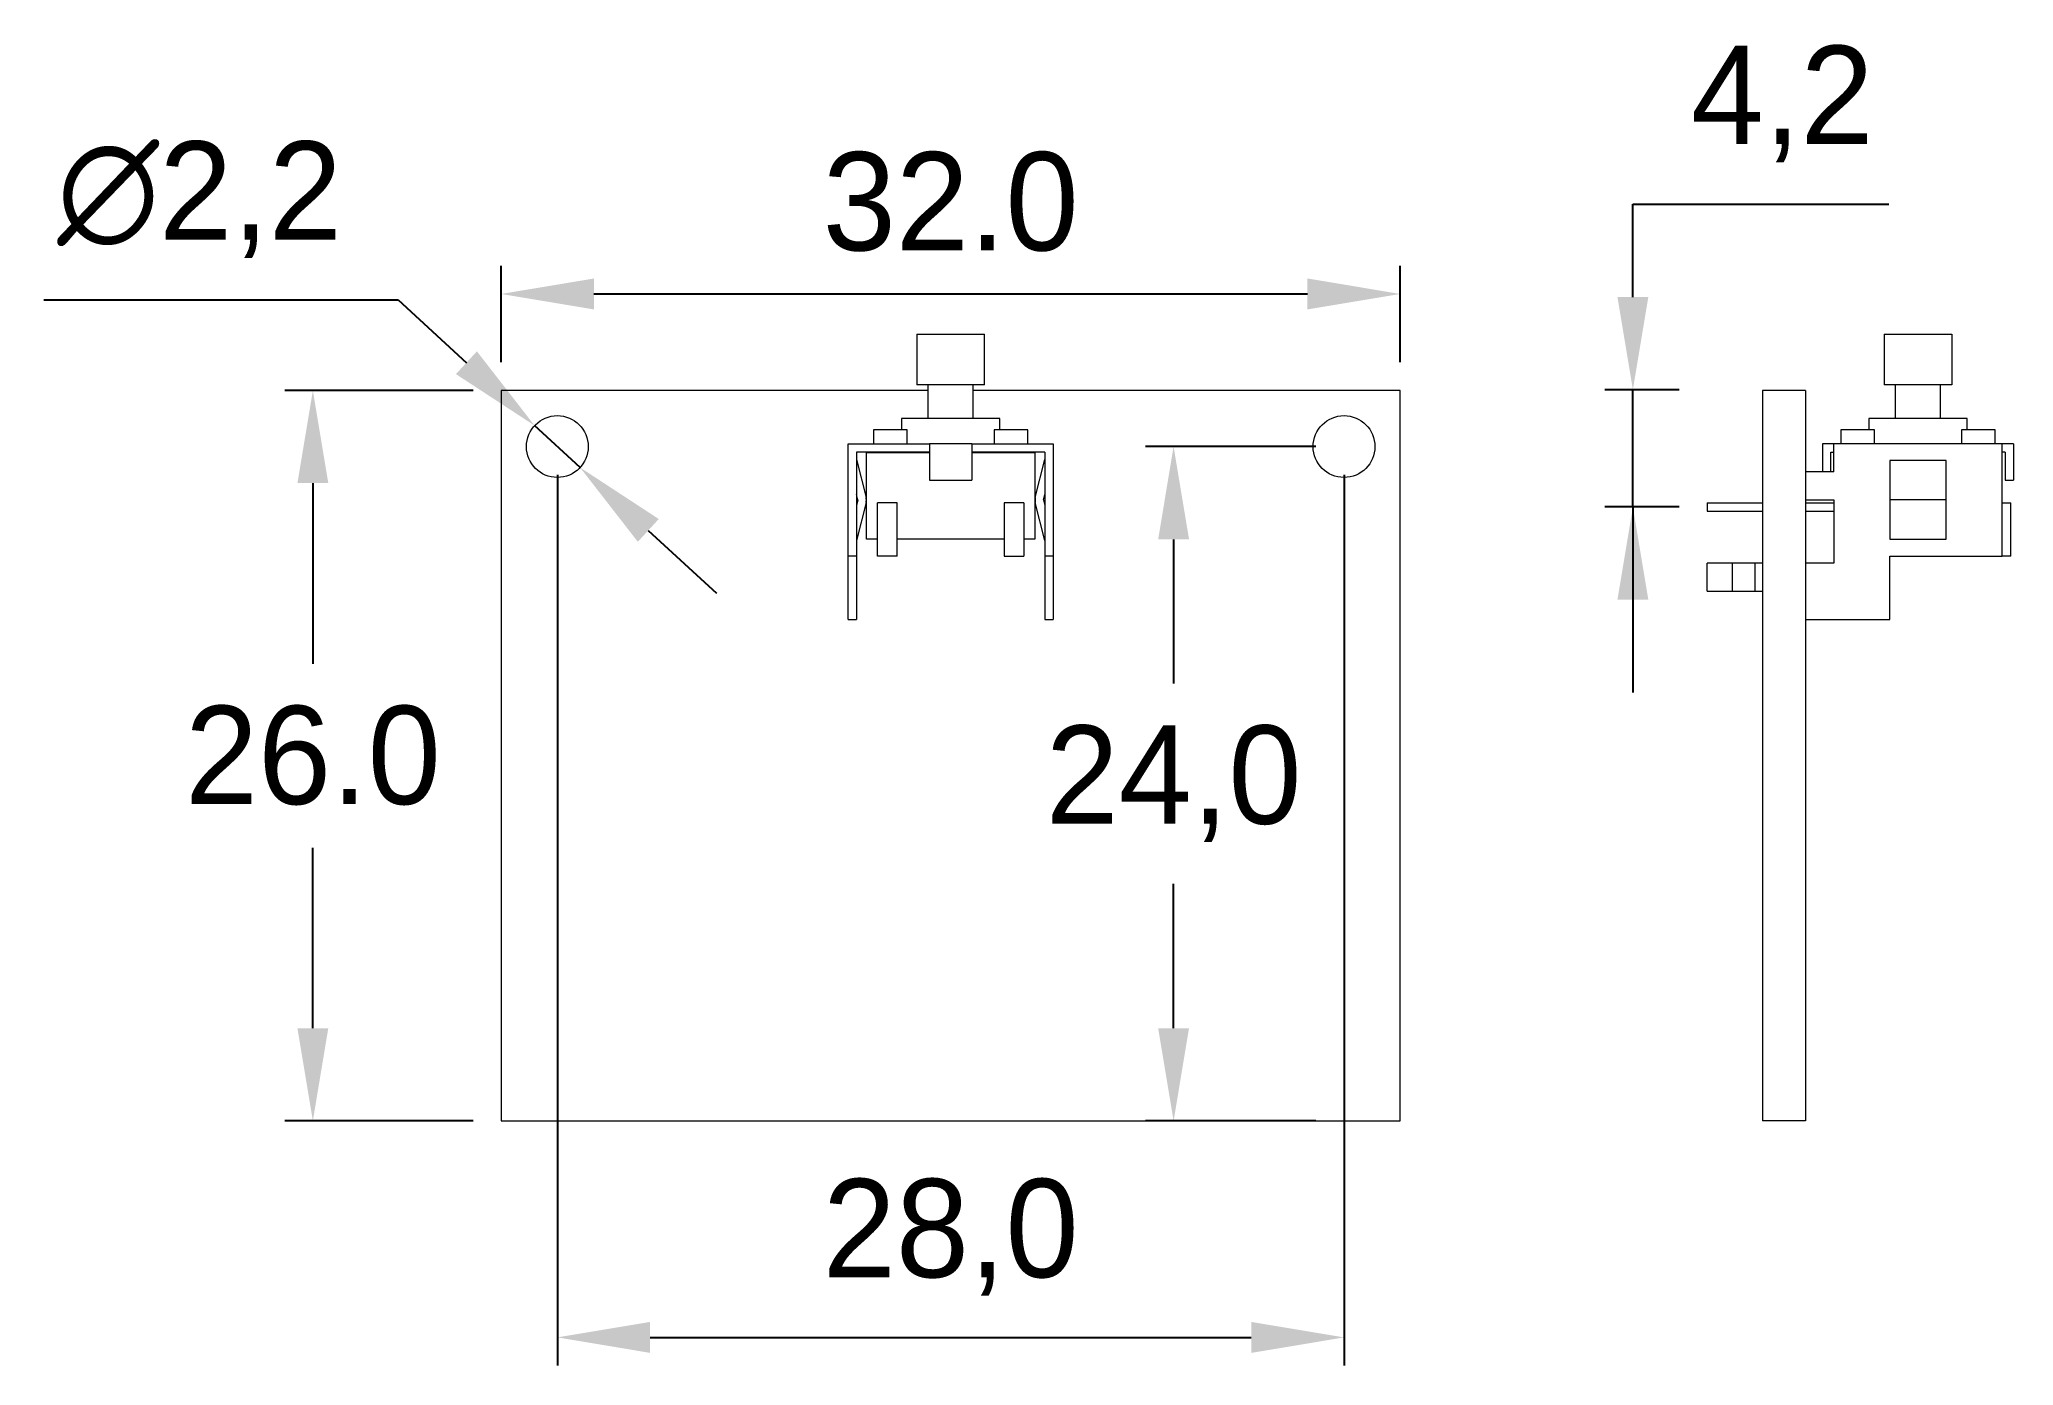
# Model space of a CAD drawing. Header units: millimetres. Extents: x 128.4 to 198.7, y 169.1 to 216.3.
import ezdxf

# ---------------------------------------------------------------- set-up
doc = ezdxf.new("R2010")
doc.units = ezdxf.units.MM
doc.header["$PDSIZE"] = -1
doc.dimstyles.new('ISO-25', dxfattribs={"dimtxt": 2.5, "dimasz": 2.5, "dimexe": 1.25, "dimexo": 0.625, "dimtad": 1, "dimtxsty": 'Standard', "dimcen": 2.5, "dimadec": 0, "dimazin": 0, "dimtfac": 1, "dimtmove": 0, "dimatfit": 3, "dimfxl": 1, "dimarcsym": 0})

# ---------------------------------------------------------------- blocks, each defined once
blk = doc.blocks.new('*D1')
at = {"color": 0, "lineweight": -2}
for p, q in [((144.836, 204.777), (144.836, 208.208)), ((176.836, 204.777), (176.836, 208.208)), ((148.138, 207.208), (173.534, 207.208))]:
    blk.add_line(p, q, dxfattribs=at)
at = {"color": 0}
for points in [[(148.138, 207.759), (148.138, 206.658), (144.836, 207.208)], [(173.534, 207.759), (173.534, 206.658), (176.836, 207.208)]]:
    blk.add_solid(points, dxfattribs=at)
at = {"layer": 'Defpoints', "color": 0}
for p in [(176.836, 207.208), (144.836, 203.777), (176.836, 203.777)]:
    blk.add_point(p, dxfattribs=at)
at = {"color": 0, "insert": (160.836, 210.482), "char_height": 3.5, "attachment_point": 5}
blk.add_mtext('32.0', dxfattribs=at)
blk = doc.blocks.new('*D2')
at = {"color": 0, "lineweight": -2}
for p, q in [((143.836, 203.777), (137.134, 203.777)), ((138.134, 200.475), (138.134, 194.051)), ((138.134, 181.079), (138.134, 187.503)), ((143.836, 177.777), (137.134, 177.777))]:
    blk.add_line(p, q, dxfattribs=at)
at = {"color": 0}
for points in [[(137.584, 200.475), (138.684, 200.475), (138.134, 203.777)], [(137.584, 181.079), (138.684, 181.079), (138.134, 177.777)]]:
    blk.add_solid(points, dxfattribs=at)
at = {"layer": 'Defpoints', "color": 0}
for p in [(144.836, 203.777), (138.134, 177.777), (144.836, 177.777)]:
    blk.add_point(p, dxfattribs=at)
at = {"color": 0, "insert": (138.134, 190.777), "char_height": 3.5, "attachment_point": 5}
blk.add_mtext('26.0', dxfattribs=at)
blk = doc.blocks.new('*D4')
at = {"color": 0, "lineweight": -2}
for p, q in [((128.563, 206.998), (141.171, 206.998)), ((141.171, 206.998), (143.599, 204.76)), ((147.645, 201.032), (146.027, 202.523)), ((150.073, 198.794), (152.501, 196.556))]:
    blk.add_line(p, q, dxfattribs=at)
at = {"color": 0}
for points in [[(143.972, 205.165), (143.226, 204.356), (146.027, 202.523)], [(150.446, 199.199), (149.7, 198.389), (147.645, 201.032)]]:
    blk.add_solid(points, dxfattribs=at)
at = {"layer": 'Defpoints', "color": 0}
for p in [(146.027, 202.523), (147.645, 201.032)]:
    blk.add_point(p, dxfattribs=at)
at = {"color": 0, "insert": (134.105, 210.564), "char_height": 3.5, "attachment_point": 5}
blk.add_mtext('∅2,2', dxfattribs=at)
blk = doc.blocks.new('*D8')
at = {"color": 0, "lineweight": -2}
for p, q in [((185.116, 210.402), (194.223, 210.402)), ((185.116, 207.1), (185.116, 210.402)), ((186.764, 203.798), (184.116, 203.798)), ((185.116, 199.627), (185.116, 203.798)), ((186.764, 199.627), (184.116, 199.627)), ((185.116, 199.627), (185.116, 193.023))]:
    blk.add_line(p, q, dxfattribs=at)
at = {"color": 0}
for points in [[(184.566, 207.1), (185.666, 207.1), (185.116, 203.798)], [(185.666, 196.325), (184.566, 196.325), (185.116, 199.627)]]:
    blk.add_solid(points, dxfattribs=at)
at = {"layer": 'Defpoints', "color": 0}
for p in [(185.116, 203.798), (187.764, 203.798), (187.764, 199.627)]:
    blk.add_point(p, dxfattribs=at)
at = {"color": 0, "insert": (190.432, 213.968), "char_height": 3.5, "attachment_point": 5}
blk.add_mtext('4,2', dxfattribs=at)
blk = doc.blocks.new('*D10')
at = {"color": 0, "lineweight": -2}
for p, q in [((146.836, 200.777), (146.836, 169.075)), ((174.836, 200.777), (174.836, 169.075)), ((150.138, 170.075), (171.534, 170.075))]:
    blk.add_line(p, q, dxfattribs=at)
at = {"color": 0}
for points in [[(150.138, 170.625), (150.138, 169.524), (146.836, 170.075)], [(171.534, 169.524), (171.534, 170.625), (174.836, 170.075)]]:
    blk.add_solid(points, dxfattribs=at)
at = {"layer": 'Defpoints', "color": 0}
for p in [(146.836, 201.777), (174.836, 201.777), (174.836, 170.075)]:
    blk.add_point(p, dxfattribs=at)
at = {"color": 0, "insert": (160.836, 173.64), "char_height": 3.5, "attachment_point": 5}
blk.add_mtext('28,0', dxfattribs=at)
blk = doc.blocks.new('*D11')
at = {"color": 0, "lineweight": -2}
for p, q in [((173.836, 201.777), (167.769, 201.777)), ((168.769, 198.475), (168.769, 193.343)), ((168.769, 181.079), (168.769, 186.211)), ((173.836, 177.777), (167.769, 177.777))]:
    blk.add_line(p, q, dxfattribs=at)
at = {"color": 0}
for points in [[(169.319, 198.475), (168.219, 198.475), (168.769, 201.777)], [(168.219, 181.079), (169.319, 181.079), (168.769, 177.777)]]:
    blk.add_solid(points, dxfattribs=at)
at = {"layer": 'Defpoints', "color": 0}
for p in [(174.836, 201.777), (168.769, 177.777), (174.836, 177.777)]:
    blk.add_point(p, dxfattribs=at)
at = {"color": 0, "insert": (168.769, 189.777), "char_height": 3.5, "attachment_point": 5}
blk.add_mtext('24,0', dxfattribs=at)

msp = doc.modelspace()

# ---------------------------------------------------------------- linework, layer by layer
at = {"color": 7, "linetype": 'Continuous', "lineweight": 15}
for p, q in [((159.6359, 205.7771), (162.0359, 205.7771)), ((159.6359, 205.7771), (159.6359, 203.9771)), ((162.0359, 203.9771), (162.0359, 205.7771)), ((194.0636, 205.7771), (196.4636, 205.7771)), ((194.0636, 205.7771), (194.0636, 203.9771)), ((196.4636, 205.7771), (196.4636, 203.9771)), ((162.0359, 203.9771), (159.6359, 203.9771)), ((160.0359, 202.7771), (160.0359, 203.9771)), ((161.6359, 202.7771), (161.6359, 203.9771)), ((196.4636, 203.9771), (194.0636, 203.9771)), ((194.4636, 202.7771), (194.4636, 203.9771)), ((196.0636, 202.7771), (196.0636, 203.9771)), ((158.0859, 202.3771), (158.0859, 201.8771)), ((159.2859, 202.3771), (158.0859, 202.3771)), ((159.0859, 202.7771), (159.0859, 202.3771)), ((162.5859, 202.7771), (159.0859, 202.7771)), ((159.2859, 201.8771), (159.2859, 202.3771)), ((162.3859, 202.3771), (162.3859, 201.8771)), ((163.5859, 202.3771), (162.3859, 202.3771)), ((162.5859, 202.3771), (162.5859, 202.7771)), ((163.5859, 201.8771), (163.5859, 202.3771)), ((192.5136, 202.3771), (192.5136, 201.8771)), ((193.7136, 202.3771), (192.5136, 202.3771)), ((193.5136, 202.7771), (193.5136, 202.3771)), ((195.2636, 202.7771), (193.5136, 202.7771)), ((193.7136, 201.8771), (193.7136, 202.3771)), ((197.0136, 202.7771), (195.2636, 202.7771)), ((196.8136, 202.3771), (196.8136, 201.8771)), ((198.0136, 202.3771), (196.8136, 202.3771)), ((197.0136, 202.3771), (197.0136, 202.7771)), ((198.0136, 201.8771), (198.0136, 202.3771)), ((157.1859, 197.8771), (157.1859, 201.8771)), ((157.1859, 201.8771), (160.0859, 201.8771)), ((161.5859, 201.8771), (160.0859, 201.8771)), ((160.0859, 201.8771), (160.0859, 200.5771)), ((161.5859, 201.8771), (161.5859, 200.5771)), ((161.5859, 201.8771), (164.4859, 201.8771)), ((164.4859, 201.8771), (164.4859, 197.8771)), ((191.8636, 201.8771), (191.8636, 200.8771)), ((192.2636, 201.8771), (191.8636, 201.8771)), ((198.2636, 201.8771), (192.2636, 201.8771)), ((192.2636, 200.8771), (192.2636, 201.8771)), ((198.2636, 197.8771), (198.2636, 201.8771)), ((198.6636, 201.8771), (198.2636, 201.8771)), ((198.6636, 201.8771), (198.6636, 200.5771)), ((157.4859, 201.5771), (157.4859, 197.8771)), ((160.0859, 201.5771), (157.4859, 201.5771)), ((157.4859, 201.3141), (157.8239, 199.962)), ((157.8359, 201.5671), (160.0859, 201.5671)), ((157.8359, 198.4771), (157.8359, 201.5671)), ((158.8359, 201.5671), (158.8359, 201.5771)), ((164.1859, 201.5771), (161.5859, 201.5771)), ((161.5859, 201.5671), (163.8359, 201.5671)), ((162.8359, 201.5671), (162.8359, 201.5771)), ((163.8359, 201.5671), (163.8359, 198.4771)), ((163.8479, 199.962), (164.1859, 201.3141)), ((164.1859, 201.5771), (164.1859, 197.8771)), ((192.1636, 200.8771), (192.1636, 201.5771)), ((192.1636, 201.5771), (192.2636, 201.5771)), ((196.2636, 201.2771), (194.2636, 201.2771)), ((194.2636, 201.2771), (194.2636, 198.4771)), ((196.2636, 198.4771), (196.2636, 201.2771)), ((198.3636, 201.5771), (198.2636, 201.5771)), ((198.3636, 201.5771), (198.3636, 200.5771)), ((160.0859, 200.5771), (161.5859, 200.5771)), ((192.2636, 200.8771), (191.2636, 200.8771)), ((198.3636, 200.5771), (198.6636, 200.5771)), ((157.5359, 199.8771), (157.4859, 200.0771)), ((157.5359, 199.8771), (157.4859, 199.6771)), ((157.8239, 199.7923), (157.4859, 198.4402)), ((158.2359, 197.8771), (158.2359, 199.7771)), ((158.9359, 199.7771), (158.2359, 199.7771)), ((158.9359, 197.8771), (158.9359, 199.7771)), ((162.7359, 199.7771), (162.7359, 197.8771)), ((163.4359, 199.7771), (162.7359, 199.7771)), ((163.4359, 199.7771), (163.4359, 197.8771)), ((164.1859, 198.4402), (163.8479, 199.7923)), ((164.1359, 199.8771), (164.1859, 200.0771)), ((164.1359, 199.8771), (164.1859, 199.6771)), ((187.7636, 199.7771), (187.7636, 199.4771)), ((187.7636, 199.7771), (189.7236, 199.7771)), ((191.2636, 199.8771), (192.2636, 199.8771)), ((191.2636, 199.7771), (192.2636, 199.7771)), ((192.2636, 199.8771), (192.2636, 197.6271)), ((196.2636, 199.8771), (194.2636, 199.8771)), ((198.2636, 199.7771), (198.5636, 199.7771)), ((198.5636, 197.8771), (198.5636, 199.7771)), ((187.7636, 199.4771), (189.7236, 199.4771)), ((191.2636, 199.4771), (192.2636, 199.4771)), ((158.2359, 198.4771), (157.8359, 198.4771)), ((162.7359, 198.4771), (158.9359, 198.4771)), ((163.8359, 198.4771), (163.4359, 198.4771)), ((194.2636, 198.4771), (196.2636, 198.4771)), ((157.4859, 197.8771), (157.1859, 197.8771)), ((157.1859, 195.6271), (157.1859, 197.8771)), ((157.4859, 197.8771), (157.4859, 195.6271)), ((158.9359, 197.8771), (158.2359, 197.8771)), ((162.7359, 197.8771), (163.4359, 197.8771)), ((164.4859, 197.8771), (164.1859, 197.8771)), ((164.1859, 197.8771), (164.1859, 195.6271)), ((164.4859, 197.8771), (164.4859, 195.6271)), ((187.7636, 196.6271), (187.7636, 197.6271)), ((188.6636, 197.6271), (187.7636, 197.6271)), ((188.6636, 196.6271), (188.6636, 197.6271)), ((189.4636, 197.6271), (188.6636, 197.6271)), ((189.4636, 196.6271), (189.4636, 197.6271)), ((189.7236, 197.6271), (189.4636, 197.6271)), ((192.2636, 197.6271), (191.2636, 197.6271)), ((194.2636, 197.8771), (198.2636, 197.8771)), ((194.2636, 195.6271), (194.2636, 197.8771)), ((198.5636, 197.8771), (198.2636, 197.8771)), ((187.7636, 196.6271), (188.6636, 196.6271)), ((188.6636, 196.6271), (189.4636, 196.6271)), ((189.4636, 196.6271), (189.7236, 196.6271)), ((157.1859, 195.6271), (157.4859, 195.6271)), ((164.1859, 195.6271), (164.4859, 195.6271)), ((191.2636, 195.6271), (194.2636, 195.6271))]:
    msp.add_line(p, q, dxfattribs=at)
at = {"color": 3, "linetype": 'Continuous', "lineweight": 15}
for p, q in [((160.0359, 203.7771), (144.8359, 203.7771)), ((144.8359, 203.7771), (144.8359, 177.7771)), ((176.8359, 203.7771), (161.6359, 203.7771)), ((176.8359, 177.7771), (176.8359, 203.7771)), ((191.2636, 203.7771), (189.7236, 203.7771)), ((189.7236, 203.7771), (189.7236, 177.7771)), ((191.2636, 203.7771), (191.2636, 177.7771)), ((144.8359, 177.7771), (176.8359, 177.7771)), ((191.2636, 177.7771), (189.7236, 177.7771))]:
    msp.add_line(p, q, dxfattribs=at)
for centre in [(146.8359, 201.7771), (174.8359, 201.7771)]:
    msp.add_circle(centre, 1.1, dxfattribs=at)
at = {"color": 7, "linetype": 'Continuous', "lineweight": 15}
for centre, start, end in [((157.4844, 199.8771), 345.963757, 14.036243), ((164.1874, 199.8771), 165.963757, 194.036243)]:
    msp.add_arc(centre, 0.35, start, end, dxfattribs=at)

# ---------------------------------------------------------------- dimensions: what is measured, and where the dimension line sits
for base, p1, p2, picture, middle in [((185.1161, 203.7978), (187.7636, 199.6271), (187.7636, 203.7978), '*D8', (190.4318, 213.9675)), ((168.769, 177.7771), (174.8359, 201.7771), (174.8359, 177.7771), '*D11', (168.769, 189.7771))]:
    dim = msp.add_linear_dim(base=base, p1=p1, p2=p2, angle=90, dimstyle='ISO-25', override={"dimtxt": 3.5, "dimasz": 3.302, "dimexe": 1, "dimexo": 1, "dimgap": 1.524, "dimtih": 1, "dimtoh": 1, "dimdec": 1, "dimzin": 0, "dimadec": 1, "dimtdec": 1, "dimtzin": 0})
    dim.commit()
    dim.dimension.update_dxf_attribs({"geometry": picture, "text_midpoint": middle})
dim = msp.add_diameter_dim_2p(p1=(147.6448, 201.0317), p2=(146.027, 202.5226), dimstyle='ISO-25', override={"dimtxt": 3.5, "dimasz": 3.302, "dimexe": 1, "dimexo": 1, "dimgap": 1.524, "dimtih": 1, "dimtoh": 1, "dimdec": 1, "dimzin": 0, "dimadec": 1, "dimtdec": 1, "dimtzin": 0})
dim.commit()
dim.dimension.update_dxf_attribs({"geometry": '*D4', "text_midpoint": (134.1051, 210.5637)})
dim = msp.add_linear_dim(base=(176.8359, 207.2084), p1=(144.8359, 203.7771), p2=(176.8359, 203.7771), text='32.0', dimstyle='ISO-25', override={"dimtxt": 3.5, "dimasz": 3.302, "dimexe": 1, "dimexo": 1, "dimgap": 1.524, "dimtih": 1, "dimtoh": 1, "dimdec": 3, "dimzin": 0, "dimadec": 2, "dimtdec": 3, "dimtzin": 0})
dim.commit()
dim.dimension.update_dxf_attribs({"geometry": '*D1', "text_midpoint": (160.8359, 210.4824)})
dim = msp.add_linear_dim(base=(138.1339, 177.7771), p1=(144.8359, 203.7771), p2=(144.8359, 177.7771), angle=90, text='26.0', dimstyle='ISO-25', override={"dimtxt": 3.5, "dimasz": 3.302, "dimexe": 1, "dimexo": 1, "dimgap": 1.524, "dimtih": 1, "dimtoh": 1, "dimdec": 3, "dimzin": 0, "dimadec": 2, "dimtdec": 3, "dimtzin": 0})
dim.commit()
dim.dimension.update_dxf_attribs({"geometry": '*D2', "text_midpoint": (138.1339, 190.7771)})
dim = msp.add_linear_dim(base=(174.8359, 170.0746), p1=(146.8359, 201.7771), p2=(174.8359, 201.7771), dimstyle='ISO-25', override={"dimtxt": 3.5, "dimasz": 3.302, "dimexe": 1, "dimexo": 1, "dimgap": 1.524, "dimtih": 1, "dimtoh": 1, "dimdec": 1, "dimzin": 0, "dimadec": 1, "dimtdec": 1, "dimtzin": 0})
dim.commit()
dim.dimension.update_dxf_attribs({"geometry": '*D10', "text_midpoint": (160.8359, 173.6403)})

doc.saveas('drawing.dxf')
